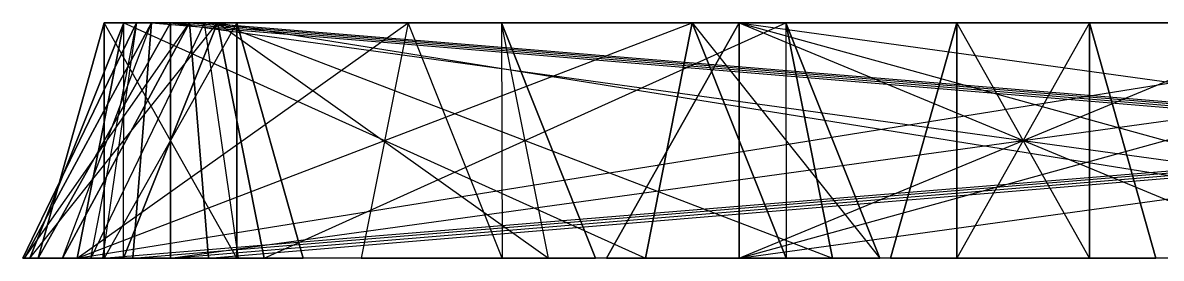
# Model space of a CAD drawing. Extents: x -3500 to 3500, y -22 to 22.
# Drawn here: x 2927.08 to 2938.53, y 19.69 to 22.05 of the extents above; entities that cross this region are included whole.
import ezdxf

# ---------------------------------------------------------------- set-up
doc = ezdxf.new("R2010")
doc.units = 0
doc.layers.add('UB3D', color=1, linetype='CONTINUOUS')

msp = doc.modelspace()

# ---------------------------------------------------------------- linework, layer by layer
at = {"layer": 'UB3D', "color": 2}
for points in [[(2927.084921, 19.685039, -134.377441), (2928.229567, 22.047244, -135.061181), (2927.887677, 19.685039, -135.633543)], [(2927.084921, 19.685039, -134.377441), (2927.768622, 19.685039, -133.232874), (2928.229567, 22.047244, -135.061181)], [(2927.10311, 19.685039, 189.520551), (2928.380669, 22.047244, 189.139016), (2928.189882, 19.685039, 188.500197)], [(2927.10311, 19.685039, 189.520551), (2927.484606, 19.685039, 190.798031), (2928.380669, 22.047244, 189.139016)], [(2927.10311, 19.685039, 190.034961), (2928.189882, 19.685039, 191.055315), (2928.380669, 22.047244, 190.416496)], [(2927.484606, 19.685039, 188.75748), (2927.10311, 19.685039, 190.034961), (2928.762165, 22.047244, 189.139016)], [(2927.10311, 19.685039, 190.034961), (2928.762165, 22.047244, 189.139016), (2928.380669, 22.047244, 190.416496)], [(2927.15622, 19.685039, -166.246063), (2927.630748, 19.685039, -164.832913), (2928.101102, 22.047244, -165.305394)], [(2928.09685, 19.685039, -167.190866), (2927.15622, 19.685039, -166.246063), (2929.041732, 22.047244, -166.250197)], [(2927.15622, 19.685039, -166.246063), (2929.041732, 22.047244, -166.250197), (2928.101102, 22.047244, -165.305394)], [(2927.15622, 19.685039, -170.998425), (2928.101102, 22.047244, -171.939094), (2927.630748, 19.685039, -172.411575)], [(2927.15622, 19.685039, -170.998425), (2928.09685, 19.685039, -170.053622), (2928.101102, 22.047244, -171.939094)], [(2927.15622, 19.685039, -115.046063), (2927.630748, 19.685039, -113.632913), (2928.101102, 22.047244, -114.105394)], [(2928.09685, 19.685039, -115.990866), (2927.15622, 19.685039, -115.046063), (2929.041732, 22.047244, -115.050197)], [(2927.15622, 19.685039, -115.046063), (2929.041732, 22.047244, -115.050197), (2928.101102, 22.047244, -114.105394)], [(2927.15622, 19.685039, -63.846063), (2927.630748, 19.685039, -62.432913), (2928.101102, 22.047244, -62.905394)], [(2928.09685, 19.685039, -64.790866), (2927.15622, 19.685039, -63.846063), (2929.041732, 22.047244, -63.850197)], [(2927.15622, 19.685039, -63.846063), (2929.041732, 22.047244, -63.850197), (2928.101102, 22.047244, -62.905394)], [(2927.15622, 19.685039, 64.153937), (2927.630748, 19.685039, 65.567087), (2928.101102, 22.047244, 65.094606)], [(2928.09685, 19.685039, 63.209134), (2927.15622, 19.685039, 64.153937), (2929.041732, 22.047244, 64.149803)], [(2927.15622, 19.685039, 64.153937), (2929.041732, 22.047244, 64.149803), (2928.101102, 22.047244, 65.094606)], [(2927.15622, 19.685039, 59.401575), (2928.101102, 22.047244, 58.460906), (2927.630748, 19.685039, 57.988425)], [(2927.15622, 19.685039, 59.401575), (2928.09685, 19.685039, 60.346378), (2928.101102, 22.047244, 58.460906)], [(2927.15622, 19.685039, 121.979331), (2928.101102, 22.047244, 121.038661), (2927.630748, 19.685039, 120.56622)], [(2927.15622, 19.685039, 121.979331), (2928.09685, 19.685039, 122.924213), (2928.101102, 22.047244, 121.038661)], [(2927.15622, 19.685039, 166.553937), (2927.630748, 19.685039, 167.967087), (2928.101102, 22.047244, 167.494606)], [(2928.09685, 19.685039, 165.609134), (2927.15622, 19.685039, 166.553937), (2929.041732, 22.047244, 166.549803)], [(2927.15622, 19.685039, 166.553937), (2929.041732, 22.047244, 166.549803), (2928.101102, 22.047244, 167.494606)], [(2927.15622, 19.685039, 161.801575), (2928.101102, 22.047244, 160.860906), (2927.630748, 19.685039, 160.388425)], [(2927.15622, 19.685039, 161.801575), (2928.09685, 19.685039, 162.746378), (2928.101102, 22.047244, 160.860906)], [(2927.904764, 19.685039, -164.444488), (2927.904764, 22.047244, -165.777795), (2927.23811, 19.685039, -165.777795)], [(2927.904764, 22.047244, -165.777795), (2927.23811, 19.685039, -165.777795), (2927.904764, 22.047244, -171.466693)], [(2927.23811, 19.685039, -165.777795), (2927.904764, 22.047244, -171.466693), (2927.23811, 19.685039, -171.466693)], [(2927.904764, 22.047244, -171.466693), (2927.23811, 19.685039, -171.466693), (2927.904764, 19.685039, -172.8)], [(2927.23811, 19.685039, -152.222244), (2928.571417, 22.047244, -152.222244), (2928.571417, 19.685039, -152.888898)], [(2927.23811, 19.685039, -150.888937), (2928.571417, 19.685039, -150.222283), (2928.571417, 22.047244, -150.888937)], [(2927.23811, 19.685039, -152.222244), (2927.23811, 19.685039, -150.888937), (2928.571417, 22.047244, -152.222244)], [(2927.23811, 19.685039, -150.888937), (2928.571417, 22.047244, -152.222244), (2928.571417, 22.047244, -150.888937)], [(2927.23811, 19.685039, -135.155551), (2928.571417, 22.047244, -135.155551), (2928.571417, 19.685039, -135.822205)], [(2927.23811, 19.685039, -133.822244), (2928.571417, 19.685039, -133.155591), (2928.571417, 22.047244, -133.822244)], [(2927.23811, 19.685039, -135.155551), (2927.23811, 19.685039, -133.822244), (2928.571417, 22.047244, -135.155551)], [(2927.23811, 19.685039, -133.822244), (2928.571417, 22.047244, -135.155551), (2928.571417, 22.047244, -133.822244)], [(2927.904764, 19.685039, -113.244488), (2927.904764, 22.047244, -114.577795), (2927.23811, 19.685039, -114.577795)], [(2927.904764, 22.047244, -114.577795), (2927.23811, 19.685039, -114.577795), (2927.904764, 22.047244, -125.955591)], [(2927.23811, 19.685039, -114.577795), (2927.904764, 22.047244, -125.955591), (2927.23811, 19.685039, -125.955591)], [(2927.904764, 22.047244, -125.955591), (2927.23811, 19.685039, -125.955591), (2927.904764, 19.685039, -127.288898)], [(2927.23811, 19.685039, -123.777795), (2928.571417, 22.047244, -123.777795), (2928.571417, 19.685039, -124.444449)], [(2927.23811, 19.685039, -122.444488), (2928.571417, 19.685039, -121.777835), (2928.571417, 22.047244, -122.444488)], [(2927.23811, 19.685039, -123.777795), (2927.23811, 19.685039, -122.444488), (2928.571417, 22.047244, -123.777795)], [(2927.23811, 19.685039, -122.444488), (2928.571417, 22.047244, -123.777795), (2928.571417, 22.047244, -122.444488)], [(2927.904764, 19.685039, -62.044488), (2927.904764, 22.047244, -63.377795), (2927.23811, 19.685039, -63.377795)], [(2927.904764, 22.047244, -63.377795), (2927.23811, 19.685039, -63.377795), (2927.904764, 22.047244, -74.755591)], [(2927.23811, 19.685039, -63.377795), (2927.904764, 22.047244, -74.755591), (2927.23811, 19.685039, -74.755591)], [(2927.904764, 22.047244, -74.755591), (2927.23811, 19.685039, -74.755591), (2927.904764, 19.685039, -76.088898)], [(2927.23811, 19.685039, -72.577795), (2928.571417, 22.047244, -72.577795), (2928.571417, 19.685039, -73.244449)], [(2927.23811, 19.685039, -71.244488), (2928.571417, 19.685039, -70.577835), (2928.571417, 22.047244, -71.244488)], [(2927.23811, 19.685039, -72.577795), (2927.23811, 19.685039, -71.244488), (2928.571417, 22.047244, -72.577795)], [(2927.23811, 19.685039, -71.244488), (2928.571417, 22.047244, -72.577795), (2928.571417, 22.047244, -71.244488)], [(2927.23811, 19.685039, -49.822244), (2928.571417, 22.047244, -49.822244), (2928.571417, 19.685039, -50.488898)], [(2927.23811, 19.685039, -48.488937), (2928.571417, 19.685039, -47.822283), (2928.571417, 22.047244, -48.488937)], [(2927.23811, 19.685039, -49.822244), (2927.23811, 19.685039, -48.488937), (2928.571417, 22.047244, -49.822244)], [(2927.23811, 19.685039, -48.488937), (2928.571417, 22.047244, -49.822244), (2928.571417, 22.047244, -48.488937)], [(2927.23811, 19.685039, -32.755551), (2928.571417, 22.047244, -32.755551), (2928.571417, 19.685039, -33.422205)], [(2927.23811, 19.685039, -31.422244), (2928.571417, 19.685039, -30.755591), (2928.571417, 22.047244, -31.422244)], [(2927.23811, 19.685039, -32.755551), (2927.23811, 19.685039, -31.422244), (2928.571417, 22.047244, -32.755551)], [(2927.23811, 19.685039, -31.422244), (2928.571417, 22.047244, -32.755551), (2928.571417, 22.047244, -31.422244)], [(2927.23811, 19.685039, -15.688898), (2928.571417, 22.047244, -15.688898), (2928.571417, 19.685039, -16.355551)], [(2927.23811, 19.685039, -14.355591), (2928.571417, 19.685039, -13.688937), (2928.571417, 22.047244, -14.355591)], [(2927.23811, 19.685039, -15.688898), (2927.23811, 19.685039, -14.355591), (2928.571417, 22.047244, -15.688898)], [(2927.23811, 19.685039, -14.355591), (2928.571417, 22.047244, -15.688898), (2928.571417, 22.047244, -14.355591)], [(2927.23811, 19.685039, 1.377756), (2928.571417, 22.047244, 1.377756), (2928.571417, 19.685039, 0.711102)], [(2927.23811, 19.685039, 2.711063), (2928.571417, 19.685039, 3.377717), (2928.571417, 22.047244, 2.711063)], [(2927.23811, 19.685039, 1.377756), (2927.23811, 19.685039, 2.711063), (2928.571417, 22.047244, 1.377756)], [(2927.23811, 19.685039, 2.711063), (2928.571417, 22.047244, 1.377756), (2928.571417, 22.047244, 2.711063)], [(2927.23811, 19.685039, 18.444449), (2928.571417, 22.047244, 18.444449), (2928.571417, 19.685039, 17.777795)], [(2927.23811, 19.685039, 19.777756), (2928.571417, 19.685039, 20.444409), (2928.571417, 22.047244, 19.777756)], [(2927.23811, 19.685039, 18.444449), (2927.23811, 19.685039, 19.777756), (2928.571417, 22.047244, 18.444449)], [(2927.23811, 19.685039, 19.777756), (2928.571417, 22.047244, 18.444449), (2928.571417, 22.047244, 19.777756)], [(2927.904764, 19.685039, 65.955512), (2927.904764, 22.047244, 64.622205), (2927.23811, 19.685039, 64.622205)], [(2927.904764, 22.047244, 64.622205), (2927.23811, 19.685039, 64.622205), (2927.904764, 22.047244, 58.933307)], [(2927.23811, 19.685039, 64.622205), (2927.904764, 22.047244, 58.933307), (2927.23811, 19.685039, 58.933307)], [(2927.904764, 22.047244, 58.933307), (2927.23811, 19.685039, 58.933307), (2927.904764, 19.685039, 57.6)], [(2927.23811, 19.685039, 78.177756), (2928.571417, 22.047244, 78.177756), (2928.571417, 19.685039, 77.511102)], [(2927.23811, 19.685039, 79.511063), (2928.571417, 19.685039, 80.177717), (2928.571417, 22.047244, 79.511063)], [(2927.23811, 19.685039, 78.177756), (2927.23811, 19.685039, 79.511063), (2928.571417, 22.047244, 78.177756)], [(2927.23811, 19.685039, 79.511063), (2928.571417, 22.047244, 78.177756), (2928.571417, 22.047244, 79.511063)], [(2927.904764, 19.685039, 97.244409), (2927.904764, 22.047244, 95.911102), (2927.23811, 19.685039, 95.911102)], [(2927.904764, 22.047244, 95.911102), (2927.23811, 19.685039, 95.911102), (2927.904764, 22.047244, 78.844409)], [(2927.23811, 19.685039, 95.911102), (2927.904764, 22.047244, 78.844409), (2927.23811, 19.685039, 78.844409)], [(2927.904764, 22.047244, 78.844409), (2927.23811, 19.685039, 78.844409), (2927.904764, 19.685039, 77.511102)], [(2927.23811, 19.685039, 103.777756), (2928.571417, 22.047244, 103.777756), (2928.571417, 19.685039, 103.111102)], [(2927.23811, 19.685039, 105.111063), (2928.571417, 19.685039, 105.777717), (2928.571417, 22.047244, 105.111063)], [(2927.23811, 19.685039, 103.777756), (2927.23811, 19.685039, 105.111063), (2928.571417, 22.047244, 103.777756)], [(2927.23811, 19.685039, 105.111063), (2928.571417, 22.047244, 103.777756), (2928.571417, 22.047244, 105.111063)], [(2927.904764, 19.685039, 168.355512), (2927.904764, 22.047244, 167.022205), (2927.23811, 19.685039, 167.022205)], [(2927.904764, 22.047244, 167.022205), (2927.23811, 19.685039, 167.022205), (2927.904764, 22.047244, 161.333307)], [(2927.23811, 19.685039, 167.022205), (2927.904764, 22.047244, 161.333307), (2927.23811, 19.685039, 161.333307)], [(2927.904764, 22.047244, 161.333307), (2927.23811, 19.685039, 161.333307), (2927.904764, 19.685039, 160)], [(2927.484606, 19.685039, 190.798031), (2928.952953, 19.685039, 191.055315), (2928.762165, 22.047244, 190.416496)], [(2927.484606, 19.685039, 190.798031), (2928.380669, 22.047244, 189.139016), (2928.762165, 22.047244, 190.416496)], [(2927.484606, 19.685039, 188.75748), (2928.762165, 22.047244, 189.139016), (2928.952953, 19.685039, 188.500197)], [(2927.630748, 19.685039, -164.832913), (2928.101102, 22.047244, -165.305394), (2933.345039, 19.685039, -159.144016)], [(2928.101102, 22.047244, -171.939094), (2927.630748, 19.685039, -172.411575), (2933.815394, 22.047244, -177.627992)], [(2927.630748, 19.685039, -172.411575), (2933.815394, 22.047244, -177.627992), (2933.345039, 19.685039, -178.100472)], [(2927.630748, 19.685039, -113.632913), (2928.101102, 22.047244, -114.105394), (2933.345039, 19.685039, -107.944016)], [(2927.630748, 19.685039, -62.432913), (2928.101102, 22.047244, -62.905394), (2933.345039, 19.685039, -56.744016)], [(2927.630748, 19.685039, 65.567087), (2928.101102, 22.047244, 65.094606), (2933.345039, 19.685039, 71.255984)], [(2928.101102, 22.047244, 58.460906), (2927.630748, 19.685039, 57.988425), (2933.815394, 22.047244, 52.772008)], [(2927.630748, 19.685039, 57.988425), (2933.815394, 22.047244, 52.772008), (2933.345039, 19.685039, 52.299528)], [(2928.101102, 22.047244, 121.038661), (2927.630748, 19.685039, 120.56622), (2942.386811, 22.047244, 106.816417)], [(2927.630748, 19.685039, 120.56622), (2942.386811, 22.047244, 106.816417), (2941.916457, 19.685039, 106.343976)], [(2927.630748, 19.685039, 167.967087), (2928.101102, 22.047244, 167.494606), (2933.345039, 19.685039, 173.655984)], [(2928.101102, 22.047244, 160.860906), (2927.630748, 19.685039, 160.388425), (2930.958228, 22.047244, 158.016457)], [(2927.630748, 19.685039, 160.388425), (2930.958228, 22.047244, 158.016457), (2930.487874, 19.685039, 157.543976)], [(2927.768622, 19.685039, -133.232874), (2929.255157, 19.685039, -133.344252), (2928.913268, 22.047244, -133.916614)], [(2927.768622, 19.685039, -133.232874), (2928.229567, 22.047244, -135.061181), (2928.913268, 22.047244, -133.916614)], [(2928.229567, 22.047244, -135.061181), (2927.887677, 19.685039, -135.633543), (2956.800984, 22.047244, -152.127874)], [(2927.887677, 19.685039, -135.633543), (2956.800984, 22.047244, -152.127874), (2956.459094, 19.685039, -152.700236)], [(2927.904764, 19.685039, -164.444488), (2929.238071, 19.685039, -164.444488), (2927.904764, 22.047244, -165.777795)], [(2929.238071, 19.685039, -164.444488), (2927.904764, 22.047244, -165.777795), (2929.238071, 22.047244, -165.777795)], [(2927.904764, 22.047244, -165.777795), (2929.238071, 22.047244, -165.777795), (2927.904764, 22.047244, -171.466693)], [(2929.238071, 22.047244, -165.777795), (2927.904764, 22.047244, -171.466693), (2929.238071, 22.047244, -171.466693)], [(2927.904764, 22.047244, -171.466693), (2929.238071, 22.047244, -171.466693), (2927.904764, 19.685039, -172.8)], [(2929.238071, 22.047244, -171.466693), (2927.904764, 19.685039, -172.8), (2929.238071, 19.685039, -172.8)], [(2927.904764, 19.685039, -113.244488), (2929.238071, 19.685039, -113.244488), (2927.904764, 22.047244, -114.577795)], [(2929.238071, 19.685039, -113.244488), (2927.904764, 22.047244, -114.577795), (2929.238071, 22.047244, -114.577795)], [(2927.904764, 22.047244, -114.577795), (2929.238071, 22.047244, -114.577795), (2927.904764, 22.047244, -125.955591)], [(2929.238071, 22.047244, -114.577795), (2927.904764, 22.047244, -125.955591), (2929.238071, 22.047244, -125.955591)], [(2927.904764, 22.047244, -125.955591), (2929.238071, 22.047244, -125.955591), (2927.904764, 19.685039, -127.288898)], [(2929.238071, 22.047244, -125.955591), (2927.904764, 19.685039, -127.288898), (2929.238071, 19.685039, -127.288898)], [(2927.904764, 19.685039, -62.044488), (2929.238071, 19.685039, -62.044488), (2927.904764, 22.047244, -63.377795)], [(2929.238071, 19.685039, -62.044488), (2927.904764, 22.047244, -63.377795), (2929.238071, 22.047244, -63.377795)], [(2927.904764, 22.047244, -63.377795), (2929.238071, 22.047244, -63.377795), (2927.904764, 22.047244, -74.755591)], [(2929.238071, 22.047244, -63.377795), (2927.904764, 22.047244, -74.755591), (2929.238071, 22.047244, -74.755591)], [(2927.904764, 22.047244, -74.755591), (2929.238071, 22.047244, -74.755591), (2927.904764, 19.685039, -76.088898)], [(2929.238071, 22.047244, -74.755591), (2927.904764, 19.685039, -76.088898), (2929.238071, 19.685039, -76.088898)], [(2927.904764, 19.685039, 65.955512), (2929.238071, 19.685039, 65.955512), (2927.904764, 22.047244, 64.622205)], [(2929.238071, 19.685039, 65.955512), (2927.904764, 22.047244, 64.622205), (2929.238071, 22.047244, 64.622205)], [(2927.904764, 22.047244, 64.622205), (2929.238071, 22.047244, 64.622205), (2927.904764, 22.047244, 58.933307)], [(2929.238071, 22.047244, 64.622205), (2927.904764, 22.047244, 58.933307), (2929.238071, 22.047244, 58.933307)], [(2927.904764, 22.047244, 58.933307), (2929.238071, 22.047244, 58.933307), (2927.904764, 19.685039, 57.6)], [(2929.238071, 22.047244, 58.933307), (2927.904764, 19.685039, 57.6), (2929.238071, 19.685039, 57.6)], [(2927.904764, 19.685039, 97.244409), (2929.238071, 19.685039, 97.244409), (2927.904764, 22.047244, 95.911102)], [(2929.238071, 19.685039, 97.244409), (2927.904764, 22.047244, 95.911102), (2929.238071, 22.047244, 95.911102)], [(2927.904764, 22.047244, 95.911102), (2929.238071, 22.047244, 95.911102), (2927.904764, 22.047244, 78.844409)], [(2929.238071, 22.047244, 95.911102), (2927.904764, 22.047244, 78.844409), (2929.238071, 22.047244, 78.844409)], [(2927.904764, 22.047244, 78.844409), (2929.238071, 22.047244, 78.844409), (2927.904764, 19.685039, 77.511102)], [(2929.238071, 22.047244, 78.844409), (2927.904764, 19.685039, 77.511102), (2929.238071, 19.685039, 77.511102)], [(2927.904764, 19.685039, 168.355512), (2929.238071, 19.685039, 168.355512), (2927.904764, 22.047244, 167.022205)], [(2929.238071, 19.685039, 168.355512), (2927.904764, 22.047244, 167.022205), (2929.238071, 22.047244, 167.022205)], [(2927.904764, 22.047244, 167.022205), (2929.238071, 22.047244, 167.022205), (2927.904764, 22.047244, 161.333307)], [(2929.238071, 22.047244, 167.022205), (2927.904764, 22.047244, 161.333307), (2929.238071, 22.047244, 161.333307)], [(2927.904764, 22.047244, 161.333307), (2929.238071, 22.047244, 161.333307), (2927.904764, 19.685039, 160)], [(2929.238071, 22.047244, 161.333307), (2927.904764, 19.685039, 160), (2929.238071, 19.685039, 160)], [(2928.09685, 19.685039, -167.190866), (2929.041732, 22.047244, -166.250197), (2929.512087, 19.685039, -166.722677)], [(2928.09685, 19.685039, -170.053622), (2929.512087, 19.685039, -170.521811), (2929.041732, 22.047244, -170.994291)], [(2928.09685, 19.685039, -170.053622), (2928.101102, 22.047244, -171.939094), (2929.041732, 22.047244, -170.994291)], [(2928.09685, 19.685039, -115.990866), (2929.041732, 22.047244, -115.050197), (2929.512087, 19.685039, -115.522677)], [(2928.09685, 19.685039, -64.790866), (2929.041732, 22.047244, -63.850197), (2929.512087, 19.685039, -64.322677)], [(2928.09685, 19.685039, 63.209134), (2929.041732, 22.047244, 64.149803), (2929.512087, 19.685039, 63.677323)], [(2928.09685, 19.685039, 60.346378), (2929.512087, 19.685039, 59.878189), (2929.041732, 22.047244, 59.405709)], [(2928.09685, 19.685039, 60.346378), (2928.101102, 22.047244, 58.460906), (2929.041732, 22.047244, 59.405709)], [(2928.09685, 19.685039, 122.924213), (2929.512087, 19.685039, 122.455984), (2929.041732, 22.047244, 121.983543)], [(2928.09685, 19.685039, 122.924213), (2928.101102, 22.047244, 121.038661), (2929.041732, 22.047244, 121.983543)], [(2928.09685, 19.685039, 165.609134), (2929.041732, 22.047244, 166.549803), (2929.512087, 19.685039, 166.077323)], [(2928.09685, 19.685039, 162.746378), (2929.512087, 19.685039, 162.278189), (2929.041732, 22.047244, 161.805709)], [(2928.09685, 19.685039, 162.746378), (2928.101102, 22.047244, 160.860906), (2929.041732, 22.047244, 161.805709)], [(2928.101102, 22.047244, -165.305394), (2933.345039, 19.685039, -159.144016), (2933.815394, 22.047244, -159.616496)], [(2929.041732, 22.047244, -166.250197), (2928.101102, 22.047244, -165.305394), (2934.756024, 22.047244, -160.561299)], [(2928.101102, 22.047244, -165.305394), (2934.756024, 22.047244, -160.561299), (2933.815394, 22.047244, -159.616496)], [(2928.101102, 22.047244, -171.939094), (2929.041732, 22.047244, -170.994291), (2933.815394, 22.047244, -177.627992)], [(2928.101102, 22.047244, -114.105394), (2933.345039, 19.685039, -107.944016), (2933.815394, 22.047244, -108.416496)], [(2929.041732, 22.047244, -115.050197), (2928.101102, 22.047244, -114.105394), (2934.756024, 22.047244, -109.361299)], [(2928.101102, 22.047244, -114.105394), (2934.756024, 22.047244, -109.361299), (2933.815394, 22.047244, -108.416496)], [(2928.101102, 22.047244, -62.905394), (2933.345039, 19.685039, -56.744016), (2933.815394, 22.047244, -57.216496)], [(2929.041732, 22.047244, -63.850197), (2928.101102, 22.047244, -62.905394), (2934.756024, 22.047244, -58.161299)], [(2928.101102, 22.047244, -62.905394), (2934.756024, 22.047244, -58.161299), (2933.815394, 22.047244, -57.216496)], [(2928.101102, 22.047244, 65.094606), (2933.345039, 19.685039, 71.255984), (2933.815394, 22.047244, 70.783504)], [(2929.041732, 22.047244, 64.149803), (2928.101102, 22.047244, 65.094606), (2934.756024, 22.047244, 69.838701)], [(2928.101102, 22.047244, 65.094606), (2934.756024, 22.047244, 69.838701), (2933.815394, 22.047244, 70.783504)], [(2928.101102, 22.047244, 58.460906), (2929.041732, 22.047244, 59.405709), (2933.815394, 22.047244, 52.772008)], [(2928.101102, 22.047244, 121.038661), (2929.041732, 22.047244, 121.983543), (2942.386811, 22.047244, 106.816417)], [(2928.101102, 22.047244, 167.494606), (2933.345039, 19.685039, 173.655984), (2933.815394, 22.047244, 173.183504)], [(2929.041732, 22.047244, 166.549803), (2928.101102, 22.047244, 167.494606), (2934.756024, 22.047244, 172.238701)], [(2928.101102, 22.047244, 167.494606), (2934.756024, 22.047244, 172.238701), (2933.815394, 22.047244, 173.183504)], [(2928.101102, 22.047244, 160.860906), (2929.041732, 22.047244, 161.805709), (2930.958228, 22.047244, 158.016457)], [(2928.380669, 22.047244, 189.139016), (2928.189882, 19.685039, 188.500197), (2956.952087, 22.047244, 180.605669)], [(2928.189882, 19.685039, 188.500197), (2956.952087, 22.047244, 180.605669), (2956.761299, 19.685039, 179.96685)], [(2928.189882, 19.685039, 191.055315), (2928.380669, 22.047244, 190.416496), (2956.761299, 19.685039, 199.588661)], [(2928.229567, 22.047244, -135.061181), (2928.913268, 22.047244, -133.916614), (2956.800984, 22.047244, -152.127874)], [(2928.380669, 22.047244, 189.139016), (2928.762165, 22.047244, 190.416496), (2956.952087, 22.047244, 180.605669)], [(2928.380669, 22.047244, 190.416496), (2956.761299, 19.685039, 199.588661), (2956.952087, 22.047244, 198.949843)], [(2928.762165, 22.047244, 189.139016), (2928.380669, 22.047244, 190.416496), (2957.333583, 22.047244, 197.672362)], [(2928.380669, 22.047244, 190.416496), (2957.333583, 22.047244, 197.672362), (2956.952087, 22.047244, 198.949843)], [(2928.571417, 22.047244, -152.222244), (2928.571417, 19.685039, -152.888898), (2957.142835, 22.047244, -152.222244)], [(2928.571417, 19.685039, -152.888898), (2957.142835, 22.047244, -152.222244), (2957.142835, 19.685039, -152.888898)], [(2928.571417, 19.685039, -150.222283), (2928.571417, 22.047244, -150.888937), (2957.142835, 19.685039, -150.222283)], [(2928.571417, 22.047244, -150.888937), (2957.142835, 19.685039, -150.222283), (2957.142835, 22.047244, -150.888937)], [(2928.571417, 22.047244, -152.222244), (2928.571417, 22.047244, -150.888937), (2957.142835, 22.047244, -152.222244)], [(2928.571417, 22.047244, -150.888937), (2957.142835, 22.047244, -152.222244), (2957.142835, 22.047244, -150.888937)], [(2928.571417, 22.047244, -135.155551), (2928.571417, 19.685039, -135.822205), (2957.142835, 22.047244, -135.155551)], [(2928.571417, 19.685039, -135.822205), (2957.142835, 22.047244, -135.155551), (2957.142835, 19.685039, -135.822205)], [(2928.571417, 19.685039, -133.155591), (2928.571417, 22.047244, -133.822244), (2957.142835, 19.685039, -133.155591)], [(2928.571417, 22.047244, -133.822244), (2957.142835, 19.685039, -133.155591), (2957.142835, 22.047244, -133.822244)], [(2928.571417, 22.047244, -135.155551), (2928.571417, 22.047244, -133.822244), (2957.142835, 22.047244, -135.155551)], [(2928.571417, 22.047244, -133.822244), (2957.142835, 22.047244, -135.155551), (2957.142835, 22.047244, -133.822244)], [(2928.571417, 22.047244, -123.777795), (2928.571417, 19.685039, -124.444449), (2957.142835, 22.047244, -123.777795)], [(2928.571417, 19.685039, -124.444449), (2957.142835, 22.047244, -123.777795), (2957.142835, 19.685039, -124.444449)], [(2928.571417, 19.685039, -121.777835), (2928.571417, 22.047244, -122.444488), (2957.142835, 19.685039, -121.777835)], [(2928.571417, 22.047244, -122.444488), (2957.142835, 19.685039, -121.777835), (2957.142835, 22.047244, -122.444488)], [(2928.571417, 22.047244, -123.777795), (2928.571417, 22.047244, -122.444488), (2957.142835, 22.047244, -123.777795)], [(2928.571417, 22.047244, -122.444488), (2957.142835, 22.047244, -123.777795), (2957.142835, 22.047244, -122.444488)], [(2928.571417, 22.047244, -72.577795), (2928.571417, 19.685039, -73.244449), (2957.142835, 22.047244, -72.577795)], [(2928.571417, 19.685039, -73.244449), (2957.142835, 22.047244, -72.577795), (2957.142835, 19.685039, -73.244449)], [(2928.571417, 19.685039, -70.577835), (2928.571417, 22.047244, -71.244488), (2957.142835, 19.685039, -70.577835)], [(2928.571417, 22.047244, -71.244488), (2957.142835, 19.685039, -70.577835), (2957.142835, 22.047244, -71.244488)], [(2928.571417, 22.047244, -72.577795), (2928.571417, 22.047244, -71.244488), (2957.142835, 22.047244, -72.577795)], [(2928.571417, 22.047244, -71.244488), (2957.142835, 22.047244, -72.577795), (2957.142835, 22.047244, -71.244488)], [(2928.571417, 22.047244, -49.822244), (2928.571417, 19.685039, -50.488898), (2945.714252, 22.047244, -49.822244)], [(2928.571417, 19.685039, -50.488898), (2945.714252, 22.047244, -49.822244), (2945.714252, 19.685039, -50.488898)], [(2928.571417, 19.685039, -47.822283), (2928.571417, 22.047244, -48.488937), (2945.714252, 19.685039, -47.822283)], [(2928.571417, 22.047244, -48.488937), (2945.714252, 19.685039, -47.822283), (2945.714252, 22.047244, -48.488937)], [(2928.571417, 22.047244, -49.822244), (2928.571417, 22.047244, -48.488937), (2945.714252, 22.047244, -49.822244)], [(2928.571417, 22.047244, -48.488937), (2945.714252, 22.047244, -49.822244), (2945.714252, 22.047244, -48.488937)], [(2928.571417, 22.047244, -32.755551), (2928.571417, 19.685039, -33.422205), (2945.714252, 22.047244, -32.755551)], [(2928.571417, 19.685039, -33.422205), (2945.714252, 22.047244, -32.755551), (2945.714252, 19.685039, -33.422205)], [(2928.571417, 19.685039, -30.755591), (2928.571417, 22.047244, -31.422244), (2945.714252, 19.685039, -30.755591)], [(2928.571417, 22.047244, -31.422244), (2945.714252, 19.685039, -30.755591), (2945.714252, 22.047244, -31.422244)], [(2928.571417, 22.047244, -32.755551), (2928.571417, 22.047244, -31.422244), (2945.714252, 22.047244, -32.755551)], [(2928.571417, 22.047244, -31.422244), (2945.714252, 22.047244, -32.755551), (2945.714252, 22.047244, -31.422244)], [(2928.571417, 22.047244, -15.688898), (2928.571417, 19.685039, -16.355551), (2957.142835, 22.047244, -15.688898)], [(2928.571417, 19.685039, -16.355551), (2957.142835, 22.047244, -15.688898), (2957.142835, 19.685039, -16.355551)], [(2928.571417, 19.685039, -13.688937), (2928.571417, 22.047244, -14.355591), (2957.142835, 19.685039, -13.688937)], [(2928.571417, 22.047244, -14.355591), (2957.142835, 19.685039, -13.688937), (2957.142835, 22.047244, -14.355591)], [(2928.571417, 22.047244, -15.688898), (2928.571417, 22.047244, -14.355591), (2957.142835, 22.047244, -15.688898)], [(2928.571417, 22.047244, -14.355591), (2957.142835, 22.047244, -15.688898), (2957.142835, 22.047244, -14.355591)], [(2928.571417, 22.047244, 1.377756), (2928.571417, 19.685039, 0.711102), (2945.714252, 22.047244, 1.377756)], [(2928.571417, 19.685039, 0.711102), (2945.714252, 22.047244, 1.377756), (2945.714252, 19.685039, 0.711102)], [(2928.571417, 19.685039, 3.377717), (2928.571417, 22.047244, 2.711063), (2945.714252, 19.685039, 3.377717)], [(2928.571417, 22.047244, 2.711063), (2945.714252, 19.685039, 3.377717), (2945.714252, 22.047244, 2.711063)], [(2928.571417, 22.047244, 1.377756), (2928.571417, 22.047244, 2.711063), (2945.714252, 22.047244, 1.377756)], [(2928.571417, 22.047244, 2.711063), (2945.714252, 22.047244, 1.377756), (2945.714252, 22.047244, 2.711063)], [(2928.571417, 22.047244, 18.444449), (2928.571417, 19.685039, 17.777795), (2945.714252, 22.047244, 18.444449)], [(2928.571417, 19.685039, 17.777795), (2945.714252, 22.047244, 18.444449), (2945.714252, 19.685039, 17.777795)], [(2928.571417, 19.685039, 20.444409), (2928.571417, 22.047244, 19.777756), (2945.714252, 19.685039, 20.444409)], [(2928.571417, 22.047244, 19.777756), (2945.714252, 19.685039, 20.444409), (2945.714252, 22.047244, 19.777756)], [(2928.571417, 22.047244, 18.444449), (2928.571417, 22.047244, 19.777756), (2945.714252, 22.047244, 18.444449)], [(2928.571417, 22.047244, 19.777756), (2945.714252, 22.047244, 18.444449), (2945.714252, 22.047244, 19.777756)], [(2928.571417, 22.047244, 78.177756), (2928.571417, 19.685039, 77.511102), (2957.142835, 22.047244, 78.177756)], [(2928.571417, 19.685039, 77.511102), (2957.142835, 22.047244, 78.177756), (2957.142835, 19.685039, 77.511102)], [(2928.571417, 19.685039, 80.177717), (2928.571417, 22.047244, 79.511063), (2957.142835, 19.685039, 80.177717)], [(2928.571417, 22.047244, 79.511063), (2957.142835, 19.685039, 80.177717), (2957.142835, 22.047244, 79.511063)], [(2928.571417, 22.047244, 78.177756), (2928.571417, 22.047244, 79.511063), (2957.142835, 22.047244, 78.177756)], [(2928.571417, 22.047244, 79.511063), (2957.142835, 22.047244, 78.177756), (2957.142835, 22.047244, 79.511063)], [(2928.571417, 22.047244, 103.777756), (2928.571417, 19.685039, 103.111102), (2957.142835, 22.047244, 103.777756)], [(2928.571417, 19.685039, 103.111102), (2957.142835, 22.047244, 103.777756), (2957.142835, 19.685039, 103.111102)], [(2928.571417, 19.685039, 105.777717), (2928.571417, 22.047244, 105.111063), (2957.142835, 19.685039, 105.777717)], [(2928.571417, 22.047244, 105.111063), (2957.142835, 19.685039, 105.777717), (2957.142835, 22.047244, 105.111063)], [(2928.571417, 22.047244, 103.777756), (2928.571417, 22.047244, 105.111063), (2957.142835, 22.047244, 103.777756)], [(2928.571417, 22.047244, 105.111063), (2957.142835, 22.047244, 103.777756), (2957.142835, 22.047244, 105.111063)], [(2928.952953, 19.685039, 191.055315), (2928.762165, 22.047244, 190.416496), (2957.52437, 19.685039, 182.521969)], [(2928.762165, 22.047244, 190.416496), (2957.52437, 19.685039, 182.521969), (2957.333583, 22.047244, 181.88315)], [(2928.762165, 22.047244, 190.416496), (2956.952087, 22.047244, 180.605669), (2957.333583, 22.047244, 181.88315)], [(2928.762165, 22.047244, 189.139016), (2928.952953, 19.685039, 188.500197), (2957.333583, 22.047244, 197.672362)], [(2929.255157, 19.685039, -133.344252), (2928.913268, 22.047244, -133.916614), (2957.826575, 19.685039, -150.410945)], [(2928.913268, 22.047244, -133.916614), (2957.826575, 19.685039, -150.410945), (2957.484685, 22.047244, -150.983307)], [(2928.913268, 22.047244, -133.916614), (2956.800984, 22.047244, -152.127874), (2957.484685, 22.047244, -150.983307)], [(2928.952953, 19.685039, 188.500197), (2957.333583, 22.047244, 197.672362), (2957.52437, 19.685039, 197.033543)], [(2929.041732, 22.047244, -166.250197), (2929.512087, 19.685039, -166.722677), (2934.756024, 22.047244, -160.561299)], [(2929.512087, 19.685039, -170.521811), (2929.041732, 22.047244, -170.994291), (2935.226378, 19.685039, -176.210709)], [(2929.041732, 22.047244, -170.994291), (2935.226378, 19.685039, -176.210709), (2934.756024, 22.047244, -176.683189)], [(2929.041732, 22.047244, -170.994291), (2933.815394, 22.047244, -177.627992), (2934.756024, 22.047244, -176.683189)], [(2929.041732, 22.047244, -115.050197), (2929.512087, 19.685039, -115.522677), (2934.756024, 22.047244, -109.361299)], [(2929.041732, 22.047244, -63.850197), (2929.512087, 19.685039, -64.322677), (2934.756024, 22.047244, -58.161299)], [(2929.041732, 22.047244, 64.149803), (2929.512087, 19.685039, 63.677323), (2934.756024, 22.047244, 69.838701)], [(2929.512087, 19.685039, 59.878189), (2929.041732, 22.047244, 59.405709), (2935.226378, 19.685039, 54.189291)], [(2929.041732, 22.047244, 59.405709), (2935.226378, 19.685039, 54.189291), (2934.756024, 22.047244, 53.716811)], [(2929.041732, 22.047244, 59.405709), (2933.815394, 22.047244, 52.772008), (2934.756024, 22.047244, 53.716811)], [(2929.512087, 19.685039, 122.455984), (2929.041732, 22.047244, 121.983543), (2943.797795, 19.685039, 108.23374)], [(2929.041732, 22.047244, 121.983543), (2943.797795, 19.685039, 108.23374), (2943.327441, 22.047244, 107.761299)], [(2929.041732, 22.047244, 121.983543), (2942.386811, 22.047244, 106.816417), (2943.327441, 22.047244, 107.761299)], [(2929.041732, 22.047244, 166.549803), (2929.512087, 19.685039, 166.077323), (2934.756024, 22.047244, 172.238701)], [(2929.512087, 19.685039, 162.278189), (2929.041732, 22.047244, 161.805709), (2932.369213, 19.685039, 159.43374)], [(2929.041732, 22.047244, 161.805709), (2932.369213, 19.685039, 159.43374), (2931.898858, 22.047244, 158.96126)], [(2929.041732, 22.047244, 161.805709), (2930.958228, 22.047244, 158.016457), (2931.898858, 22.047244, 158.96126)], [(2929.238071, 19.685039, -164.444488), (2929.904724, 19.685039, -165.777795), (2929.238071, 22.047244, -165.777795)], [(2929.904724, 19.685039, -165.777795), (2929.238071, 22.047244, -165.777795), (2929.904724, 19.685039, -171.466693)], [(2929.238071, 22.047244, -165.777795), (2929.904724, 19.685039, -171.466693), (2929.238071, 22.047244, -171.466693)], [(2929.904724, 19.685039, -171.466693), (2929.238071, 22.047244, -171.466693), (2929.238071, 19.685039, -172.8)], [(2929.238071, 19.685039, -113.244488), (2929.904724, 19.685039, -114.577795), (2929.238071, 22.047244, -114.577795)], [(2929.904724, 19.685039, -114.577795), (2929.238071, 22.047244, -114.577795), (2929.904724, 19.685039, -125.955591)], [(2929.238071, 22.047244, -114.577795), (2929.904724, 19.685039, -125.955591), (2929.238071, 22.047244, -125.955591)], [(2929.904724, 19.685039, -125.955591), (2929.238071, 22.047244, -125.955591), (2929.238071, 19.685039, -127.288898)], [(2929.238071, 19.685039, -62.044488), (2929.904724, 19.685039, -63.377795), (2929.238071, 22.047244, -63.377795)], [(2929.904724, 19.685039, -63.377795), (2929.238071, 22.047244, -63.377795), (2929.904724, 19.685039, -74.755591)], [(2929.238071, 22.047244, -63.377795), (2929.904724, 19.685039, -74.755591), (2929.238071, 22.047244, -74.755591)], [(2929.904724, 19.685039, -74.755591), (2929.238071, 22.047244, -74.755591), (2929.238071, 19.685039, -76.088898)], [(2929.238071, 19.685039, 65.955512), (2929.904724, 19.685039, 64.622205), (2929.238071, 22.047244, 64.622205)], [(2929.904724, 19.685039, 64.622205), (2929.238071, 22.047244, 64.622205), (2929.904724, 19.685039, 58.933307)], [(2929.238071, 22.047244, 64.622205), (2929.904724, 19.685039, 58.933307), (2929.238071, 22.047244, 58.933307)], [(2929.904724, 19.685039, 58.933307), (2929.238071, 22.047244, 58.933307), (2929.238071, 19.685039, 57.6)], [(2929.238071, 19.685039, 97.244409), (2929.904724, 19.685039, 95.911102), (2929.238071, 22.047244, 95.911102)], [(2929.904724, 19.685039, 95.911102), (2929.238071, 22.047244, 95.911102), (2929.904724, 19.685039, 78.844409)], [(2929.238071, 22.047244, 95.911102), (2929.904724, 19.685039, 78.844409), (2929.238071, 22.047244, 78.844409)], [(2929.904724, 19.685039, 78.844409), (2929.238071, 22.047244, 78.844409), (2929.238071, 19.685039, 77.511102)], [(2929.238071, 19.685039, 168.355512), (2929.904724, 19.685039, 167.022205), (2929.238071, 22.047244, 167.022205)], [(2929.904724, 19.685039, 167.022205), (2929.238071, 22.047244, 167.022205), (2929.904724, 19.685039, 161.333307)], [(2929.238071, 22.047244, 167.022205), (2929.904724, 19.685039, 161.333307), (2929.238071, 22.047244, 161.333307)], [(2929.904724, 19.685039, 161.333307), (2929.238071, 22.047244, 161.333307), (2929.238071, 19.685039, 160)], [(2929.512087, 19.685039, -166.722677), (2934.756024, 22.047244, -160.561299), (2935.226378, 19.685039, -161.03378)], [(2929.512087, 19.685039, -115.522677), (2934.756024, 22.047244, -109.361299), (2935.226378, 19.685039, -109.83378)], [(2929.512087, 19.685039, -64.322677), (2934.756024, 22.047244, -58.161299), (2935.226378, 19.685039, -58.63378)], [(2929.512087, 19.685039, 63.677323), (2934.756024, 22.047244, 69.838701), (2935.226378, 19.685039, 69.36622)], [(2929.512087, 19.685039, 166.077323), (2934.756024, 22.047244, 172.238701), (2935.226378, 19.685039, 171.76622)], [(2930.958228, 22.047244, 158.016457), (2930.487874, 19.685039, 157.543976), (2931.90311, 19.685039, 157.075787)], [(2930.958228, 22.047244, 158.016457), (2931.898858, 22.047244, 158.96126), (2931.90311, 19.685039, 157.075787)], [(2932.369213, 19.685039, 159.43374), (2931.898858, 22.047244, 158.96126), (2932.84374, 19.685039, 158.020591)], [(2931.898858, 22.047244, 158.96126), (2931.90311, 19.685039, 157.075787), (2932.84374, 19.685039, 158.020591)], [(2932.952402, 19.685039, -160.755551), (2934.285709, 22.047244, -160.755551), (2934.285709, 19.685039, -161.422205)], [(2932.952402, 19.685039, -159.422244), (2934.285709, 19.685039, -158.755591), (2934.285709, 22.047244, -159.422244)], [(2932.952402, 19.685039, -160.755551), (2932.952402, 19.685039, -159.422244), (2934.285709, 22.047244, -160.755551)], [(2932.952402, 19.685039, -159.422244), (2934.285709, 22.047244, -160.755551), (2934.285709, 22.047244, -159.422244)], [(2932.952402, 19.685039, -177.822244), (2934.285709, 22.047244, -177.822244), (2934.285709, 19.685039, -178.488898)], [(2932.952402, 19.685039, -176.488937), (2934.285709, 19.685039, -175.822283), (2934.285709, 22.047244, -176.488937)], [(2932.952402, 19.685039, -177.822244), (2932.952402, 19.685039, -176.488937), (2934.285709, 22.047244, -177.822244)], [(2932.952402, 19.685039, -176.488937), (2934.285709, 22.047244, -177.822244), (2934.285709, 22.047244, -176.488937)], [(2932.952402, 19.685039, -109.555551), (2934.285709, 22.047244, -109.555551), (2934.285709, 19.685039, -110.222205)], [(2932.952402, 19.685039, -108.222244), (2934.285709, 19.685039, -107.555591), (2934.285709, 22.047244, -108.222244)], [(2932.952402, 19.685039, -109.555551), (2932.952402, 19.685039, -108.222244), (2934.285709, 22.047244, -109.555551)], [(2932.952402, 19.685039, -108.222244), (2934.285709, 22.047244, -109.555551), (2934.285709, 22.047244, -108.222244)], [(2932.952402, 19.685039, -58.355551), (2934.285709, 22.047244, -58.355551), (2934.285709, 19.685039, -59.022205)], [(2932.952402, 19.685039, -57.022244), (2934.285709, 19.685039, -56.355591), (2934.285709, 22.047244, -57.022244)], [(2932.952402, 19.685039, -58.355551), (2932.952402, 19.685039, -57.022244), (2934.285709, 22.047244, -58.355551)], [(2932.952402, 19.685039, -57.022244), (2934.285709, 22.047244, -58.355551), (2934.285709, 22.047244, -57.022244)], [(2932.952402, 19.685039, 52.577756), (2934.285709, 22.047244, 52.577756), (2934.285709, 19.685039, 51.911102)], [(2932.952402, 19.685039, 53.911063), (2934.285709, 19.685039, 54.577717), (2934.285709, 22.047244, 53.911063)], [(2932.952402, 19.685039, 52.577756), (2932.952402, 19.685039, 53.911063), (2934.285709, 22.047244, 52.577756)], [(2932.952402, 19.685039, 53.911063), (2934.285709, 22.047244, 52.577756), (2934.285709, 22.047244, 53.911063)], [(2932.952402, 19.685039, 172.044449), (2934.285709, 22.047244, 172.044449), (2934.285709, 19.685039, 171.377795)], [(2932.952402, 19.685039, 173.377756), (2934.285709, 19.685039, 174.044409), (2934.285709, 22.047244, 173.377756)], [(2932.952402, 19.685039, 172.044449), (2932.952402, 19.685039, 173.377756), (2934.285709, 22.047244, 172.044449)], [(2932.952402, 19.685039, 173.377756), (2934.285709, 22.047244, 172.044449), (2934.285709, 22.047244, 173.377756)], [(2933.345039, 19.685039, -159.144016), (2933.815394, 22.047244, -159.616496), (2934.760276, 19.685039, -158.675827)], [(2933.815394, 22.047244, -177.627992), (2933.345039, 19.685039, -178.100472), (2934.760276, 19.685039, -178.568661)], [(2933.345039, 19.685039, -107.944016), (2933.815394, 22.047244, -108.416496), (2934.760276, 19.685039, -107.475827)], [(2933.345039, 19.685039, -56.744016), (2933.815394, 22.047244, -57.216496), (2934.760276, 19.685039, -56.275827)], [(2933.345039, 19.685039, 71.255984), (2933.815394, 22.047244, 70.783504), (2934.760276, 19.685039, 71.724173)], [(2933.815394, 22.047244, 52.772008), (2933.345039, 19.685039, 52.299528), (2934.760276, 19.685039, 51.831339)], [(2933.345039, 19.685039, 173.655984), (2933.815394, 22.047244, 173.183504), (2934.760276, 19.685039, 174.124173)], [(2934.756024, 22.047244, -160.561299), (2933.815394, 22.047244, -159.616496), (2935.700906, 19.685039, -159.62063)], [(2933.815394, 22.047244, -159.616496), (2935.700906, 19.685039, -159.62063), (2934.760276, 19.685039, -158.675827)], [(2933.815394, 22.047244, -177.627992), (2934.756024, 22.047244, -176.683189), (2934.760276, 19.685039, -178.568661)], [(2934.756024, 22.047244, -109.361299), (2933.815394, 22.047244, -108.416496), (2935.700906, 19.685039, -108.42063)], [(2933.815394, 22.047244, -108.416496), (2935.700906, 19.685039, -108.42063), (2934.760276, 19.685039, -107.475827)], [(2934.756024, 22.047244, -58.161299), (2933.815394, 22.047244, -57.216496), (2935.700906, 19.685039, -57.22063)], [(2933.815394, 22.047244, -57.216496), (2935.700906, 19.685039, -57.22063), (2934.760276, 19.685039, -56.275827)], [(2934.756024, 22.047244, 69.838701), (2933.815394, 22.047244, 70.783504), (2935.700906, 19.685039, 70.77937)], [(2933.815394, 22.047244, 70.783504), (2935.700906, 19.685039, 70.77937), (2934.760276, 19.685039, 71.724173)], [(2933.815394, 22.047244, 52.772008), (2934.756024, 22.047244, 53.716811), (2934.760276, 19.685039, 51.831339)], [(2934.756024, 22.047244, 172.238701), (2933.815394, 22.047244, 173.183504), (2935.700906, 19.685039, 173.17937)], [(2933.815394, 22.047244, 173.183504), (2935.700906, 19.685039, 173.17937), (2934.760276, 19.685039, 174.124173)], [(2934.285709, 22.047244, -160.755551), (2934.285709, 19.685039, -161.422205), (2942.857126, 22.047244, -160.755551)], [(2934.285709, 19.685039, -161.422205), (2942.857126, 22.047244, -160.755551), (2942.857126, 19.685039, -161.422205)], [(2934.285709, 19.685039, -158.755591), (2934.285709, 22.047244, -159.422244), (2942.857126, 19.685039, -158.755591)], [(2934.285709, 22.047244, -159.422244), (2942.857126, 19.685039, -158.755591), (2942.857126, 22.047244, -159.422244)], [(2934.285709, 22.047244, -160.755551), (2934.285709, 22.047244, -159.422244), (2942.857126, 22.047244, -160.755551)], [(2934.285709, 22.047244, -159.422244), (2942.857126, 22.047244, -160.755551), (2942.857126, 22.047244, -159.422244)], [(2934.285709, 22.047244, -177.822244), (2934.285709, 19.685039, -178.488898), (2951.428543, 22.047244, -177.822244)], [(2934.285709, 19.685039, -178.488898), (2951.428543, 22.047244, -177.822244), (2951.428543, 19.685039, -178.488898)], [(2934.285709, 19.685039, -175.822283), (2934.285709, 22.047244, -176.488937), (2951.428543, 19.685039, -175.822283)], [(2934.285709, 22.047244, -176.488937), (2951.428543, 19.685039, -175.822283), (2951.428543, 22.047244, -176.488937)], [(2934.285709, 22.047244, -177.822244), (2934.285709, 22.047244, -176.488937), (2951.428543, 22.047244, -177.822244)], [(2934.285709, 22.047244, -176.488937), (2951.428543, 22.047244, -177.822244), (2951.428543, 22.047244, -176.488937)], [(2934.285709, 22.047244, -109.555551), (2934.285709, 19.685039, -110.222205), (2951.428543, 22.047244, -109.555551)], [(2934.285709, 19.685039, -110.222205), (2951.428543, 22.047244, -109.555551), (2951.428543, 19.685039, -110.222205)], [(2934.285709, 19.685039, -107.555591), (2934.285709, 22.047244, -108.222244), (2951.428543, 19.685039, -107.555591)], [(2934.285709, 22.047244, -108.222244), (2951.428543, 19.685039, -107.555591), (2951.428543, 22.047244, -108.222244)], [(2934.285709, 22.047244, -109.555551), (2934.285709, 22.047244, -108.222244), (2951.428543, 22.047244, -109.555551)], [(2934.285709, 22.047244, -108.222244), (2951.428543, 22.047244, -109.555551), (2951.428543, 22.047244, -108.222244)], [(2934.285709, 22.047244, -58.355551), (2934.285709, 19.685039, -59.022205), (2951.428543, 22.047244, -58.355551)], [(2934.285709, 19.685039, -59.022205), (2951.428543, 22.047244, -58.355551), (2951.428543, 19.685039, -59.022205)], [(2934.285709, 19.685039, -56.355591), (2934.285709, 22.047244, -57.022244), (2951.428543, 19.685039, -56.355591)], [(2934.285709, 22.047244, -57.022244), (2951.428543, 19.685039, -56.355591), (2951.428543, 22.047244, -57.022244)], [(2934.285709, 22.047244, -58.355551), (2934.285709, 22.047244, -57.022244), (2951.428543, 22.047244, -58.355551)], [(2934.285709, 22.047244, -57.022244), (2951.428543, 22.047244, -58.355551), (2951.428543, 22.047244, -57.022244)], [(2934.285709, 22.047244, 52.577756), (2934.285709, 19.685039, 51.911102), (2951.428543, 22.047244, 52.577756)], [(2934.285709, 19.685039, 51.911102), (2951.428543, 22.047244, 52.577756), (2951.428543, 19.685039, 51.911102)], [(2934.285709, 19.685039, 54.577717), (2934.285709, 22.047244, 53.911063), (2951.428543, 19.685039, 54.577717)], [(2934.285709, 22.047244, 53.911063), (2951.428543, 19.685039, 54.577717), (2951.428543, 22.047244, 53.911063)], [(2934.285709, 22.047244, 52.577756), (2934.285709, 22.047244, 53.911063), (2951.428543, 22.047244, 52.577756)], [(2934.285709, 22.047244, 53.911063), (2951.428543, 22.047244, 52.577756), (2951.428543, 22.047244, 53.911063)], [(2934.285709, 22.047244, 172.044449), (2934.285709, 19.685039, 171.377795), (2939.999961, 22.047244, 172.044449)], [(2934.285709, 19.685039, 171.377795), (2939.999961, 22.047244, 172.044449), (2939.999961, 19.685039, 171.377795)], [(2934.285709, 19.685039, 174.044409), (2934.285709, 22.047244, 173.377756), (2939.999961, 19.685039, 174.044409)], [(2934.285709, 22.047244, 173.377756), (2939.999961, 19.685039, 174.044409), (2939.999961, 22.047244, 173.377756)], [(2934.285709, 22.047244, 172.044449), (2934.285709, 22.047244, 173.377756), (2939.999961, 22.047244, 172.044449)], [(2934.285709, 22.047244, 173.377756), (2939.999961, 22.047244, 172.044449), (2939.999961, 22.047244, 173.377756)], [(2934.756024, 22.047244, -160.561299), (2935.226378, 19.685039, -161.03378), (2935.700906, 19.685039, -159.62063)], [(2935.226378, 19.685039, -176.210709), (2934.756024, 22.047244, -176.683189), (2935.700906, 19.685039, -177.623858)], [(2934.756024, 22.047244, -176.683189), (2934.760276, 19.685039, -178.568661), (2935.700906, 19.685039, -177.623858)], [(2934.756024, 22.047244, -109.361299), (2935.226378, 19.685039, -109.83378), (2935.700906, 19.685039, -108.42063)], [(2934.756024, 22.047244, -58.161299), (2935.226378, 19.685039, -58.63378), (2935.700906, 19.685039, -57.22063)], [(2934.756024, 22.047244, 69.838701), (2935.226378, 19.685039, 69.36622), (2935.700906, 19.685039, 70.77937)], [(2935.226378, 19.685039, 54.189291), (2934.756024, 22.047244, 53.716811), (2935.700906, 19.685039, 52.776142)], [(2934.756024, 22.047244, 53.716811), (2934.760276, 19.685039, 51.831339), (2935.700906, 19.685039, 52.776142)], [(2934.756024, 22.047244, 172.238701), (2935.226378, 19.685039, 171.76622), (2935.700906, 19.685039, 173.17937)], [(2936.476181, 19.685039, -30.755591), (2936.476181, 22.047244, -32.088898), (2935.809528, 19.685039, -32.088898)], [(2936.476181, 22.047244, -32.088898), (2935.809528, 19.685039, -32.088898), (2936.476181, 22.047244, -49.155591)], [(2935.809528, 19.685039, -32.088898), (2936.476181, 22.047244, -49.155591), (2935.809528, 19.685039, -49.155591)], [(2936.476181, 22.047244, -49.155591), (2935.809528, 19.685039, -49.155591), (2936.476181, 19.685039, -50.488898)], [(2936.476181, 19.685039, 20.444409), (2936.476181, 22.047244, 19.111102), (2935.809528, 19.685039, 19.111102)], [(2936.476181, 22.047244, 19.111102), (2935.809528, 19.685039, 19.111102), (2936.476181, 22.047244, 2.044409)], [(2935.809528, 19.685039, 19.111102), (2936.476181, 22.047244, 2.044409), (2935.809528, 19.685039, 2.044409)], [(2936.476181, 22.047244, 2.044409), (2935.809528, 19.685039, 2.044409), (2936.476181, 19.685039, 0.711102)], [(2936.476181, 19.685039, -30.755591), (2937.809488, 19.685039, -30.755591), (2936.476181, 22.047244, -32.088898)], [(2937.809488, 19.685039, -30.755591), (2936.476181, 22.047244, -32.088898), (2937.809488, 22.047244, -32.088898)], [(2936.476181, 22.047244, -32.088898), (2937.809488, 22.047244, -32.088898), (2936.476181, 22.047244, -49.155591)], [(2937.809488, 22.047244, -32.088898), (2936.476181, 22.047244, -49.155591), (2937.809488, 22.047244, -49.155591)], [(2936.476181, 22.047244, -49.155591), (2937.809488, 22.047244, -49.155591), (2936.476181, 19.685039, -50.488898)], [(2937.809488, 22.047244, -49.155591), (2936.476181, 19.685039, -50.488898), (2937.809488, 19.685039, -50.488898)], [(2936.476181, 19.685039, 20.444409), (2937.809488, 19.685039, 20.444409), (2936.476181, 22.047244, 19.111102)], [(2937.809488, 19.685039, 20.444409), (2936.476181, 22.047244, 19.111102), (2937.809488, 22.047244, 19.111102)], [(2936.476181, 22.047244, 19.111102), (2937.809488, 22.047244, 19.111102), (2936.476181, 22.047244, 2.044409)], [(2937.809488, 22.047244, 19.111102), (2936.476181, 22.047244, 2.044409), (2937.809488, 22.047244, 2.044409)], [(2936.476181, 22.047244, 2.044409), (2937.809488, 22.047244, 2.044409), (2936.476181, 19.685039, 0.711102)], [(2937.809488, 22.047244, 2.044409), (2936.476181, 19.685039, 0.711102), (2937.809488, 19.685039, 0.711102)], [(2937.809488, 19.685039, -30.755591), (2938.476142, 19.685039, -32.088898), (2937.809488, 22.047244, -32.088898)], [(2938.476142, 19.685039, -32.088898), (2937.809488, 22.047244, -32.088898), (2938.476142, 19.685039, -49.155591)], [(2937.809488, 22.047244, -32.088898), (2938.476142, 19.685039, -49.155591), (2937.809488, 22.047244, -49.155591)], [(2938.476142, 19.685039, -49.155591), (2937.809488, 22.047244, -49.155591), (2937.809488, 19.685039, -50.488898)], [(2937.809488, 19.685039, 20.444409), (2938.476142, 19.685039, 19.111102), (2937.809488, 22.047244, 19.111102)], [(2938.476142, 19.685039, 19.111102), (2937.809488, 22.047244, 19.111102), (2938.476142, 19.685039, 2.044409)], [(2937.809488, 22.047244, 19.111102), (2938.476142, 19.685039, 2.044409), (2937.809488, 22.047244, 2.044409)], [(2938.476142, 19.685039, 2.044409), (2937.809488, 22.047244, 2.044409), (2937.809488, 19.685039, 0.711102)]]:
    msp.add_3dface(points, dxfattribs=at)

doc.saveas('drawing.dxf')
